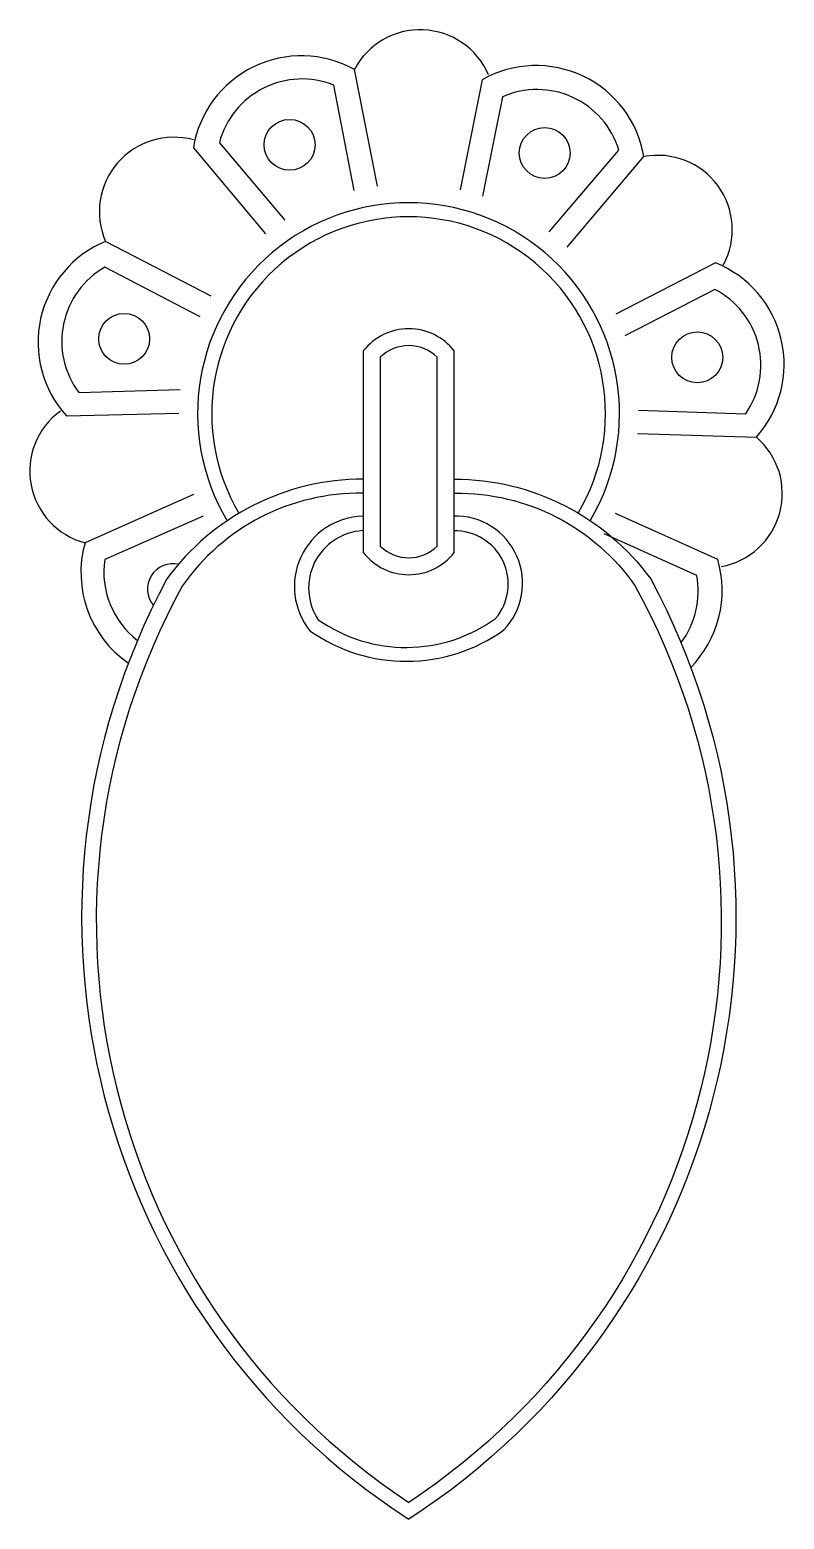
# Model space of a CAD drawing. Header units: metres. Extents: x 709 to 817, y 544 to 757.
import ezdxf

# ---------------------------------------------------------------- set-up
doc = ezdxf.new("R2010")
doc.units = ezdxf.units.M
doc.layers.add('3', color=3, linetype='Continuous')
doc.layers.add('4', color=4, linetype='Continuous')

msp = doc.modelspace()

# ---------------------------------------------------------------- linework, layer by layer
at = {"layer": '3'}
msp.add_lwpolyline([(759.24, 710.25), (759.24, 683.31, 0.41), (767.36, 683.31), (767.36, 710.25, 0.41)], format="xyb", close=True, dxfattribs=at)
for points in [[(756.77, 690.86, 0.25), (731.01, 677.59, 0.39), (763.3, 546.88, 0.39)], [(769.83, 690.86, -0.25), (795.59, 677.59, -0.39), (763.3, 546.88, -0.39)], [(756.73, 685.52, 0.58), (750.4, 672.81, 0.32), (775.67, 672.99, 0.65), (769.68, 685.48)]]:
    msp.add_lwpolyline(points, format="xyb", dxfattribs=at)
msp.add_arc((763.27, 702.24), 28.06, 329.55, 210.51, dxfattribs=at)
at = {"layer": '4'}
for points in [[(758.82, 734.69), (755.54, 751.32, 0.52), (732.6, 740.14), (742.88, 727.87)], [(785.86, 725.95), (796.82, 738.89, 0.52), (773.78, 749.85), (770.6, 734.16)], [(755.53, 734.06), (752.61, 749.1, 0.45), (736.3, 740.87), (745.62, 729.83)], [(783.32, 728.14), (793.26, 739.79, 0.45), (776.66, 747.42), (773.83, 733.24)], [(735.13, 718.99), (720.08, 726.79, 0.52), (714.52, 701.89), (730.52, 702.28)], [(733.56, 716.03), (719.99, 723.12, 0.45), (716.25, 705.24), (730.7, 705.64)], [(795.9, 699.36), (812.84, 698.86, 0.52), (807.04, 723.71), (792.8, 716.41)], [(796.02, 702.71), (811.33, 702.21, 0.45), (806.94, 719.94), (794.1, 713.31)], [(756.82, 692.87, 0.24), (728.82, 678.64, 0.39), (763.3, 544.48)], [(769.78, 692.87, -0.24), (797.78, 678.64, -0.39), (763.3, 544.48)], [(732.63, 690.68), (717.15, 683.78, 0.32), (723.34, 666.6, 0.32)], [(733.97, 687.61), (719.96, 681.42, 0.27), (724.64, 669.84, 0.27)], [(756.73, 687.59, 0.62), (749.21, 671.25, 0.32), (776.85, 671.36, 0.67), (769.68, 687.61, 0.64)], [(803.48, 665.99, 0.27), (807.35, 681.41), (792.76, 687.99)], [(802.1, 669.5, 0.21), (804.34, 679.14), (791.15, 685.05)]]:
    msp.add_lwpolyline(points, format="xyb", dxfattribs=at)
msp.add_lwpolyline([(756.82, 711.16), (756.82, 682.41, 0.49), (769.78, 682.41), (769.78, 711.16, 0.49)], format="xyb", close=True, dxfattribs=at)
for centre in [(746.31, 740.57), (782.67, 739.4), (722.73, 712.88), (804.42, 710.24)]:
    msp.add_circle(centre, 3.63, dxfattribs=at)
for centre, radius, start, end in [((764.92, 746.38), 10.6, 23.24, 152.23), ((729.79, 731.05), 10.6, 74.67, 203.66), ((798.81, 728.47), 10.6, 331.81, 100.8), ((763.27, 702.24), 30.07, 329.42, 210.64), ((719.88, 694.02), 10.6, 126.1, 255.09), ((805.94, 690.82), 10.6, 280.38, 49.37), ((729.68, 677.18), 3.63, 77.36, 219.98)]:
    msp.add_arc(centre, radius, start, end, dxfattribs=at)

doc.saveas('drawing.dxf')
